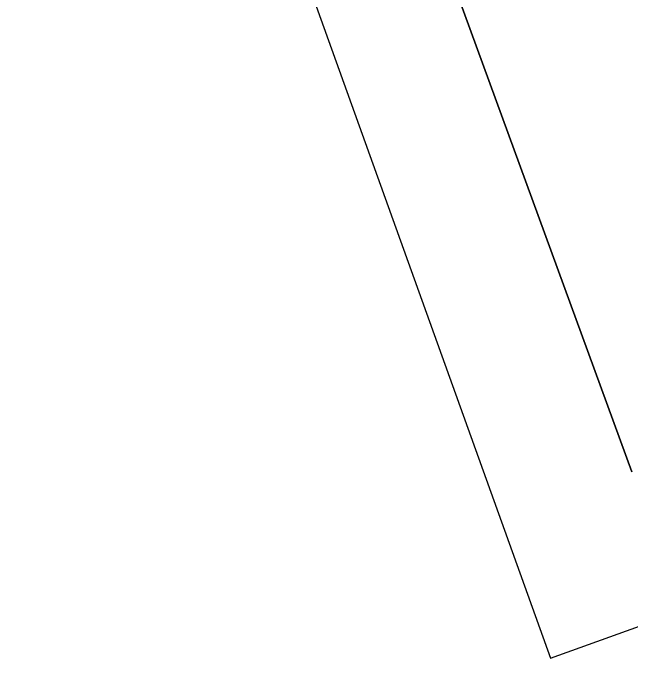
# Model space of a CAD drawing. Header units: centimetres. Extents: x -0.7 to 10.1, y 0 to 13.
# Drawn here: x 3.685 to 6.877, y 3.113 to 6.505 of the extents above; entities that cross this region are included whole.
import ezdxf

# ---------------------------------------------------------------- set-up
doc = ezdxf.new("R2010")
doc.units = ezdxf.units.CM
doc.header["$MEASUREMENT"] = 0
doc.layers.add('Phone Stand V7 v2_Sketch1', color=7, linetype='Continuous')
doc.layers.add('Phone Stand V7 v2_Sketch2', color=7, linetype='Continuous')

msp = doc.modelspace()

# ---------------------------------------------------------------- linework, layer by layer
at = {"layer": 'Phone Stand V7 v2_Sketch1'}
for p, q in [((3.7925, 12.5728), (6.8766, 4.1394)), ((3.1669, 12.344), (6.4566, 3.1784)), ((6.4566, 3.1784), (9.2648, 4.1863))]:
    msp.add_line(p, q, dxfattribs=at)
msp.add_arc((3.9486, 3.7051), 2.991, 165, 269.2562, dxfattribs=at)
at = {"layer": 'Phone Stand V7 v2_Sketch2'}
for p, q in [((3.7925, 12.5728, 8), (6.8766, 4.1394, 8)), ((6.8766, 4.1394), (3.7925, 12.5728)), ((6.8766, 4.1394, 8), (6.8766, 4.1394))]:
    msp.add_line(p, q, dxfattribs=at)

doc.saveas('drawing.dxf')
